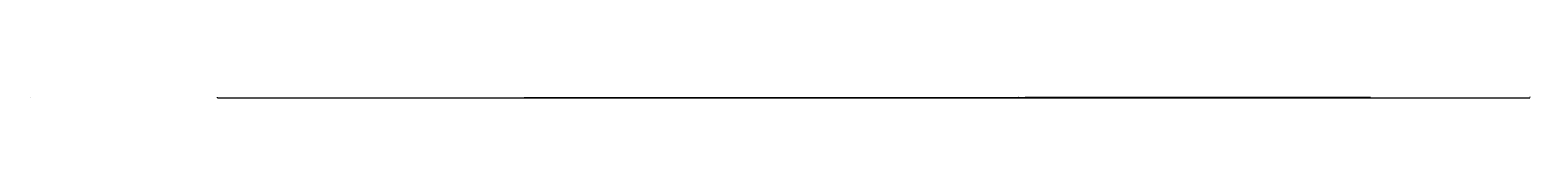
# Model space of a CAD drawing. Header units: metres. Extents: x -1 to 72750024, y 3999 to 4800.
# Drawn here: x 1950003 to 2350024, y 4599 to 4780 of the extents above; entities that cross this region are included whole.
import ezdxf

# ---------------------------------------------------------------- set-up
doc = ezdxf.new("R2010")
doc.units = ezdxf.units.M

msp = doc.modelspace()

# ---------------------------------------------------------------- linework, layer by layer
at = {"color": 7}
for p, q in [((1950003.013, 4780), (1950024.105, 4780)), ((1950003.013, 4780), (1950003.013, 4761.921)), ((1950024.105, 4761.921), (1950003.013, 4761.921)), ((1950006.026, 4773.974), (1950021.092, 4773.974)), ((1950024.105, 4780), (1950024.105, 4761.921)), ((2000000, 4780), (1999998.795, 4780)), ((2000000, 4744), (1999998.795, 4744)), ((2000000, 4708), (1999998.795, 4708)), ((2000000, 4672), (1999998.795, 4672)), ((2000000, 4636), (1999998.795, 4636)), ((2000000, 4600), (1999998.795, 4600)), ((2000000, 4772.8), (1999999.247, 4772.8)), ((2000000, 4765.6), (1999999.247, 4765.6)), ((2000000, 4758.4), (1999999.247, 4758.4)), ((2000000, 4751.2), (1999999.247, 4751.2)), ((2000000, 4736.8), (1999999.247, 4736.8)), ((2000000, 4729.6), (1999999.247, 4729.6)), ((2000000, 4722.4), (1999999.247, 4722.4)), ((2000000, 4715.2), (1999999.247, 4715.2)), ((2000000, 4700.8), (1999999.247, 4700.8)), ((2000000, 4693.6), (1999999.247, 4693.6)), ((2000000, 4686.4), (1999999.247, 4686.4)), ((2000000, 4679.2), (1999999.247, 4679.2)), ((2000000, 4664.8), (1999999.247, 4664.8)), ((2000000, 4657.6), (1999999.247, 4657.6)), ((2000000, 4650.4), (1999999.247, 4650.4)), ((2000000, 4643.2), (1999999.247, 4643.2)), ((2000000, 4628.8), (1999999.247, 4628.8)), ((2000000, 4621.6), (1999999.247, 4621.6)), ((2000000, 4614.4), (1999999.247, 4614.4)), ((2000000, 4607.2), (1999999.247, 4607.2)), ((2000000, 4600), (2000000, 4780)), ((2000000, 4600), (2350000, 4600)), ((2000000, 4600), (2000000, 4598.795)), ((2010000.001, 4600), (2010000.001, 4599.247)), ((2020000.002, 4600), (2020000.002, 4599.247)), ((2030000.003, 4600), (2030000.003, 4599.247)), ((2040000.003, 4600), (2040000.003, 4599.247)), ((2050000.001, 4600), (2050000.001, 4598.795)), ((2059999.998, 4600), (2059999.998, 4599.247)), ((2069999.996, 4600), (2069999.996, 4599.247)), ((2079999.993, 4600), (2079999.993, 4599.247)), ((2089999.991, 4600), (2089999.991, 4599.247)), ((2100000.002, 4600), (2100000.002, 4598.795)), ((2110000.006, 4600), (2110000.006, 4599.247)), ((2120000.01, 4600), (2120000.01, 4599.247)), ((2130000.015, 4600), (2130000.015, 4599.247)), ((2140000.019, 4600), (2140000.019, 4599.247)), ((2149999.996, 4600), (2149999.996, 4598.795)), ((2160000, 4600), (2160000, 4599.247)), ((2170000.005, 4600), (2170000.005, 4599.247)), ((2180000.009, 4600), (2180000.009, 4599.247)), ((2190000.013, 4600), (2190000.013, 4599.247)), ((2200000.004, 4600), (2200000.004, 4598.795)), ((2210000.008, 4600), (2210000.008, 4599.247)), ((2220000.012, 4600), (2220000.012, 4599.247)), ((2230000.003, 4600), (2230000.003, 4599.247)), ((2239999.994, 4600), (2239999.994, 4599.247)), ((2250000.012, 4600), (2250000.012, 4598.795)), ((2260000.002, 4600), (2260000.002, 4599.247)), ((2269999.993, 4600), (2269999.993, 4599.247)), ((2279999.984, 4600), (2279999.984, 4599.247)), ((2289999.975, 4600), (2289999.975, 4599.247)), ((2299999.992, 4600), (2299999.992, 4598.795)), ((2309999.983, 4600), (2309999.983, 4599.247)), ((2319999.974, 4600), (2319999.974, 4599.247)), ((2329999.964, 4600), (2329999.964, 4599.247)), ((2339999.955, 4600), (2339999.955, 4599.247)), ((2350000, 4600), (2350000, 4598.795)), ((2350003.013, 4780), (2350024.105, 4780)), ((2350003.013, 4780), (2350003.013, 4761.921)), ((2350024.105, 4761.921), (2350003.013, 4761.921)), ((2350006.026, 4773.974), (2350021.092, 4773.974)), ((2350024.105, 4780), (2350024.105, 4761.921))]:
    msp.add_line(p, q, dxfattribs=at)
at = {"color": 4}
for p, q in [((1950006.026, 4769.454), (1950021.092, 4769.454)), ((2029152.17, 4605.496), (2030291.221, 4605.815)), ((2030291.221, 4605.815), (2030634.881, 4606.653)), ((2030634.881, 4606.653), (2032348.6, 4606.975)), ((2032348.6, 4606.975), (2032645.6, 4606.795)), ((2032645.6, 4606.795), (2034477.262, 4609.099)), ((2034477.262, 4609.099), (2034767.07, 4609.058)), ((2034767.07, 4609.058), (2034789.121, 4608.727)), ((2034789.121, 4608.727), (2034818.75, 4608.584)), ((2034818.75, 4608.584), (2034933.512, 4608.736)), ((2034933.512, 4608.736), (2035108.52, 4609.325)), ((2035108.52, 4609.325), (2035464.738, 4610.45)), ((2035464.738, 4610.45), (2037639.48, 4610.493)), ((2037639.48, 4610.493), (2038065.039, 4612.175)), ((2038065.039, 4612.175), (2038197.129, 4611.423)), ((2038197.129, 4611.423), (2038216.09, 4611.227)), ((2038216.09, 4611.227), (2038228.02, 4610.983)), ((2038228.02, 4610.983), (2038349.68, 4611.407)), ((2038349.68, 4611.407), (2038440.391, 4611.827)), ((2038440.391, 4611.827), (2038509.949, 4612.435)), ((2038509.949, 4612.435), (2038625.84, 4612.113)), ((2038625.84, 4612.113), (2039104.051, 4612.625)), ((2039104.051, 4612.625), (2039326.691, 4613.029)), ((2039326.691, 4613.029), (2039770, 4612.953)), ((2039770, 4612.953), (2039999.199, 4612.414)), ((2039999.199, 4612.414), (2040134.449, 4612.762)), ((2040134.449, 4612.762), (2040194.301, 4612.592)), ((2040194.301, 4612.592), (2040255.969, 4612.822)), ((2040255.969, 4612.822), (2040288.961, 4612.635)), ((2040288.961, 4612.635), (2040342.711, 4612.581)), ((2040342.711, 4612.581), (2040373.211, 4612.245)), ((2040373.211, 4612.245), (2040407.988, 4613.74)), ((2040407.988, 4613.74), (2040552.109, 4612.76)), ((2040552.109, 4612.76), (2040556.84, 4612.807)), ((2040556.84, 4612.807), (2040658.719, 4613.082)), ((2040658.719, 4613.082), (2041327.898, 4614.118)), ((2041327.898, 4614.118), (2042203.98, 4614.427)), ((2042203.98, 4614.427), (2043316.34, 4615.063)), ((2043316.34, 4615.063), (2043546.629, 4615.264)), ((2043546.629, 4615.264), (2043671.57, 4615.447)), ((2043671.57, 4615.447), (2043749.488, 4615.389)), ((2043749.488, 4615.389), (2043763.359, 4615.614)), ((2043763.359, 4615.614), (2043908.422, 4615.802)), ((2043908.422, 4615.802), (2044063.25, 4616.66)), ((2044063.25, 4616.66), (2044103.051, 4615.763)), ((2044103.051, 4615.763), (2044121.961, 4615.828)), ((2044121.961, 4615.828), (2044359.289, 4616.701)), ((2044359.289, 4616.701), (2044386.801, 4616.51)), ((2044386.801, 4616.51), (2044693.648, 4616.11)), ((2044693.648, 4616.11), (2045245.09, 4616.69)), ((2045245.09, 4616.69), (2045705.891, 4617.177)), ((2045705.891, 4617.177), (2045943.25, 4618)), ((2045943.25, 4618), (2047446.52, 4618.633)), ((2047446.52, 4618.633), (2047581.398, 4618.294)), ((2047581.398, 4618.294), (2049799.66, 4619.961)), ((2049799.66, 4619.961), (2049952.809, 4620.191)), ((2049952.809, 4620.191), (2050526.922, 4621.307)), ((2050526.922, 4621.307), (2051177.43, 4622.036)), ((2051177.43, 4622.036), (2051278, 4621.434)), ((2051278, 4621.434), (2051638.789, 4621.61)), ((2051638.789, 4621.61), (2051730.809, 4621.722)), ((2051730.809, 4621.722), (2051794.898, 4621.974)), ((2051794.898, 4621.974), (2052381.352, 4622.196)), ((2052381.352, 4622.196), (2052496.73, 4622.562)), ((2052496.73, 4622.562), (2052542.93, 4623.208)), ((2052542.93, 4623.208), (2052735.641, 4622.954)), ((2052735.641, 4622.954), (2052755.828, 4622.86)), ((2052755.828, 4622.86), (2052911.039, 4623.416)), ((2052911.039, 4623.416), (2053282.852, 4623.575)), ((2053282.852, 4623.575), (2053470.461, 4625.053)), ((2053470.461, 4625.053), (2053536.871, 4623.061)), ((2053536.871, 4623.061), (2054125.59, 4622.988)), ((2054125.59, 4622.988), (2054260.219, 4624.415)), ((2054260.219, 4624.415), (2054371.738, 4624.531)), ((2054371.738, 4624.531), (2054517.121, 4624.41)), ((2054517.121, 4624.41), (2054570.59, 4624.698)), ((2054570.59, 4624.698), (2054589.34, 4624.109)), ((2054589.34, 4624.109), (2054699.672, 4624.617)), ((2054699.672, 4624.617), (2054715.141, 4624.775)), ((2054715.141, 4624.775), (2054724.449, 4624.761)), ((2054724.449, 4624.761), (2054726.449, 4624.744)), ((2054726.449, 4624.744), (2054911.82, 4624.019)), ((2054911.82, 4624.019), (2055121.621, 4625.746)), ((2055121.621, 4625.746), (2055272.73, 4624.691)), ((2055272.73, 4624.691), (2055750.75, 4625.256)), ((2055750.75, 4625.256), (2055758.828, 4626.281)), ((2055758.828, 4626.281), (2055960.27, 4626.336)), ((2055960.27, 4626.336), (2056378.32, 4625.653)), ((2056378.32, 4625.653), (2056610.789, 4626.844)), ((2056610.789, 4626.844), (2056829.602, 4626.467)), ((2056829.602, 4626.467), (2057304.852, 4626.945)), ((2057304.852, 4626.945), (2057340.91, 4626.194)), ((2057340.91, 4626.194), (2057457.25, 4626.252)), ((2057457.25, 4626.252), (2057690.16, 4626.804)), ((2057690.16, 4626.804), (2057844.961, 4626.333)), ((2057844.961, 4626.333), (2058026.102, 4626.937)), ((2058026.102, 4626.937), (2058107.309, 4627.591)), ((2058107.309, 4627.591), (2058240.852, 4627.293)), ((2058240.852, 4627.293), (2059066.82, 4627.537)), ((2059066.82, 4627.537), (2059251.219, 4628.012)), ((2059251.219, 4628.012), (2059691.281, 4628.399)), ((2059691.281, 4628.399), (2060125.738, 4629.093)), ((2060125.738, 4629.093), (2060700.539, 4629.502)), ((2060700.539, 4629.502), (2060920.191, 4629.352)), ((2060920.191, 4629.352), (2061431.352, 4630.356)), ((2061431.352, 4630.356), (2061812.25, 4628.714)), ((2061812.25, 4628.714), (2062119.488, 4629.854)), ((2062119.488, 4629.854), (2064062.59, 4631.278)), ((2064062.59, 4631.278), (2064215.641, 4632.235)), ((2064215.641, 4632.235), (2064309.199, 4632.205)), ((2064309.199, 4632.205), (2064720.512, 4632.47)), ((2064720.512, 4632.47), (2064806.879, 4632.611)), ((2064806.879, 4632.611), (2065267.699, 4632.249)), ((2065267.699, 4632.249), (2065825.047, 4633.422)), ((2065825.047, 4633.422), (2066111.297, 4634.26)), ((2066111.297, 4634.26), (2066531.477, 4631.327)), ((2066531.477, 4631.327), (2066535.477, 4633.737)), ((2066535.477, 4633.737), (2066646, 4634.272)), ((2066646, 4634.272), (2066698.656, 4633.835)), ((2066698.656, 4633.835), (2066862.641, 4631.809)), ((2066862.641, 4631.809), (2067503.633, 4634.156)), ((2067503.633, 4634.156), (2067750.781, 4634.669)), ((2067750.781, 4634.669), (2068044.367, 4633.509)), ((2068044.367, 4633.509), (2068129.453, 4634.746)), ((2068129.453, 4634.746), (2068466.281, 4635.074)), ((2068466.281, 4635.074), (2069107.547, 4635.278)), ((2069107.547, 4635.278), (2069199.75, 4635.591)), ((2069199.75, 4635.591), (2069263.344, 4637.389)), ((2069263.344, 4637.389), (2069287.383, 4635.928)), ((2069287.383, 4635.928), (2069511.773, 4636.21)), ((2069511.773, 4636.21), (2069685.789, 4635.984)), ((2069685.789, 4635.984), (2071316.227, 4637.514)), ((2071316.227, 4637.514), (2072532.789, 4639.402)), ((2072532.789, 4639.402), (2073470.109, 4638.988)), ((2073470.109, 4638.988), (2073678.328, 4639.657)), ((2073678.328, 4639.657), (2074121.352, 4639.613)), ((2074121.352, 4639.613), (2074203.039, 4640.625)), ((2074203.039, 4640.625), (2074759.008, 4639.649)), ((2074759.008, 4639.649), (2075266.641, 4640.386)), ((2075266.641, 4640.386), (2075446.797, 4640.829)), ((2075446.797, 4640.829), (2075647.258, 4640.571)), ((2075647.258, 4640.571), (2076132.828, 4642.74)), ((2076132.828, 4642.74), (2076185.75, 4641.56)), ((2076185.75, 4641.56), (2076299.438, 4641.795)), ((2076299.438, 4641.795), (2076533.289, 4641.27)), ((2076533.289, 4641.27), (2076798.133, 4641.601)), ((2076798.133, 4641.601), (2078717.797, 4643.011)), ((2078717.797, 4643.011), (2078884.133, 4643.437)), ((2078884.133, 4643.437), (2079104.188, 4643.26)), ((2079104.188, 4643.26), (2079157.219, 4643.446)), ((2079157.219, 4643.446), (2079226.57, 4643.406)), ((2079226.57, 4643.406), (2079253.594, 4644.232)), ((2079253.594, 4644.232), (2079405.953, 4643.529)), ((2079405.953, 4643.529), (2079616.32, 4643.654)), ((2079616.32, 4643.654), (2079660.109, 4643.34)), ((2079660.109, 4643.34), (2079913.977, 4643.401)), ((2079913.977, 4643.401), (2080100.203, 4644.668)), ((2080100.203, 4644.668), (2080877.289, 4642.12)), ((2080877.289, 4642.12), (2081813.281, 4645.555)), ((2081813.281, 4645.555), (2081847.594, 4644.901)), ((2081847.594, 4644.901), (2081936.969, 4645.586)), ((2081936.969, 4645.586), (2082613.883, 4646.562)), ((2082613.883, 4646.562), (2082754.906, 4645.947)), ((2082754.906, 4645.947), (2083434.523, 4646.647)), ((2083434.523, 4646.647), (2083726.547, 4646.433)), ((2083726.547, 4646.433), (2083748.313, 4645.221)), ((2083748.313, 4645.221), (2083841.938, 4646.965)), ((2083841.938, 4646.965), (2083964.609, 4647.025)), ((2083964.609, 4647.025), (2083968.656, 4646.372)), ((2083968.656, 4646.372), (2084012.648, 4647.179)), ((2084012.648, 4647.179), (2084613.141, 4647.597)), ((2084613.141, 4647.597), (2084638.242, 4647.237)), ((2084638.242, 4647.237), (2084683.883, 4647.477)), ((2084683.883, 4647.477), (2085256.844, 4648.022)), ((2085256.844, 4648.022), (2085443.789, 4648.848)), ((2085443.789, 4648.848), (2085478.008, 4647.301)), ((2085478.008, 4647.301), (2085637.281, 4648.22)), ((2085637.281, 4648.22), (2085869.727, 4648.497)), ((2085869.727, 4648.497), (2085978.789, 4648.564)), ((2085978.789, 4648.564), (2085989.469, 4648.539)), ((2085989.469, 4648.539), (2086273.406, 4648.909)), ((2086273.406, 4648.909), (2086351.047, 4649.524)), ((2086351.047, 4649.524), (2086384.883, 4648.589)), ((2086384.883, 4648.589), (2086390.047, 4649.33)), ((2086390.047, 4649.33), (2087037.172, 4650.442)), ((2087037.172, 4650.442), (2087195.656, 4649.247)), ((2087195.656, 4649.247), (2087310.383, 4650.318)), ((2087310.383, 4650.318), (2087491.813, 4650.526)), ((2087491.813, 4650.526), (2087847.992, 4649.575)), ((2087847.992, 4649.575), (2088266.578, 4649.753)), ((2088266.578, 4649.753), (2088845.773, 4650.4)), ((2088845.773, 4650.4), (2089106.867, 4650.614)), ((2089106.867, 4650.614), (2090248.859, 4651.99)), ((2090248.859, 4651.99), (2091144.383, 4652.18)), ((2091144.383, 4652.18), (2091216.898, 4648.306)), ((2091216.898, 4648.306), (2091983.117, 4653.178)), ((2091983.117, 4653.178), (2092030.828, 4652.72)), ((2092030.828, 4652.72), (2092529.594, 4653.063)), ((2092529.594, 4653.063), (2092636.047, 4652.853)), ((2092636.047, 4652.853), (2092771.031, 4653.083)), ((2092771.031, 4653.083), (2092900.469, 4653.401)), ((2092900.469, 4653.401), (2093289.148, 4653.868)), ((2093289.148, 4653.868), (2093775.297, 4654.056)), ((2093775.297, 4654.056), (2093804.133, 4653.971)), ((2093804.133, 4653.971), (2094193.609, 4654.704)), ((2094193.609, 4654.704), (2094222.758, 4654.38)), ((2094222.758, 4654.38), (2094309.047, 4654.851)), ((2094309.047, 4654.851), (2094443.609, 4653.748)), ((2094443.609, 4653.748), (2094616.773, 4655.106)), ((2094616.773, 4655.106), (2094930.063, 4653.678)), ((2094930.063, 4653.678), (2095088.289, 4654.6)), ((2095088.289, 4654.6), (2095309.672, 4655.209)), ((2095309.672, 4655.209), (2095310.773, 4655.26)), ((2095310.773, 4655.26), (2095357.273, 4654.944)), ((2095357.273, 4654.944), (2095498.469, 4654.983)), ((2095498.469, 4654.983), (2096043.547, 4656.364)), ((2096043.547, 4656.364), (2096192.383, 4656.407)), ((2096192.383, 4656.407), (2096290.117, 4655.876)), ((2096290.117, 4655.876), (2096951.477, 4656.964)), ((2096951.477, 4656.964), (2097100.492, 4656.647)), ((2097100.492, 4656.647), (2097146.531, 4656.746)), ((2097146.531, 4656.746), (2097357.578, 4656.469)), ((2097357.578, 4656.469), (2097362.047, 4656.9)), ((2097362.047, 4656.9), (2097609.102, 4657.033)), ((2097609.102, 4657.033), (2097657.297, 4656.8)), ((2097657.297, 4656.8), (2097771.242, 4657.161)), ((2097771.242, 4657.161), (2098026.547, 4656.945)), ((2098026.547, 4656.945), (2098080.25, 4657.206)), ((2098080.25, 4657.206), (2098348.742, 4657.549)), ((2098348.742, 4657.549), (2098583.367, 4657.447)), ((2098583.367, 4657.447), (2098701.438, 4658.471)), ((2098701.438, 4658.471), (2098960.641, 4659.163)), ((2098960.641, 4659.163), (2099219.133, 4659.771)), ((2099219.133, 4659.771), (2100073.602, 4657.828)), ((2100073.602, 4657.828), (2100192.703, 4658.553)), ((2100192.703, 4658.553), (2100396.797, 4658.11)), ((2100396.797, 4658.11), (2100416.797, 4658.33)), ((2100416.797, 4658.33), (2100707.398, 4659.359)), ((2100707.398, 4659.359), (2101142.102, 4659.929)), ((2101142.102, 4659.929), (2101155.102, 4658.749)), ((2101155.102, 4658.749), (2102140.398, 4659.475)), ((2102140.398, 4659.475), (2102331, 4660.209)), ((2102331, 4660.209), (2102543, 4660.345)), ((2102543, 4660.345), (2102760.102, 4661.051)), ((2102760.102, 4661.051), (2102868.5, 4660.816)), ((2102868.5, 4660.816), (2102892, 4660.953)), ((2102892, 4660.953), (2103246, 4660.581)), ((2103246, 4660.581), (2103266.102, 4660.871)), ((2103266.102, 4660.871), (2104566.898, 4661.451)), ((2104566.898, 4661.451), (2104770.898, 4662.662)), ((2104770.898, 4662.662), (2104863.102, 4662.247)), ((2104863.102, 4662.247), (2105383, 4663.141)), ((2105383, 4663.141), (2105660, 4662.56)), ((2105660, 4662.56), (2105711, 4663.041)), ((2105711, 4663.041), (2105818.797, 4661.976)), ((2105818.797, 4661.976), (2105854, 4662.844)), ((2105854, 4662.844), (2106048, 4662.278)), ((2106048, 4662.278), (2106411.602, 4664.363)), ((2106411.602, 4664.363), (2106985.797, 4662.582)), ((2106985.797, 4662.582), (2107301.898, 4663.725)), ((2107301.898, 4663.725), (2107610.398, 4664.362)), ((2107610.398, 4664.362), (2108017.602, 4664.257)), ((2108017.602, 4664.257), (2108071.602, 4665.025)), ((2108071.602, 4665.025), (2108240.602, 4664.486)), ((2108240.602, 4664.486), (2108339.602, 4664.78)), ((2108339.602, 4664.78), (2108362.203, 4662.814)), ((2108362.203, 4662.814), (2108551, 4664.969)), ((2108551, 4664.969), (2108576.102, 4664.199)), ((2108576.102, 4664.199), (2108699.703, 4664.52)), ((2108699.703, 4664.52), (2108705, 4664.703)), ((2108705, 4664.703), (2108810.102, 4665.701)), ((2108810.102, 4665.701), (2108887.898, 4664.962)), ((2108887.898, 4664.962), (2109034.797, 4664.948)), ((2109034.797, 4664.948), (2109057.703, 4664.64)), ((2109057.703, 4664.64), (2109283.703, 4663.962)), ((2109283.703, 4663.962), (2109366.602, 4665.408)), ((2109366.602, 4665.408), (2109423.102, 4664.996)), ((2109423.102, 4664.996), (2109423.398, 4664.875)), ((2109423.398, 4664.875), (2109673.898, 4665.377)), ((2109673.898, 4665.377), (2109823.297, 4665.761)), ((2109823.297, 4665.761), (2110224.797, 4664.635)), ((2110224.797, 4664.635), (2110435.102, 4667.067)), ((2110435.102, 4667.067), (2110491.703, 4665.245)), ((2110491.703, 4665.245), (2110559, 4666.55)), ((2110559, 4666.55), (2110879.398, 4666.751)), ((2110879.398, 4666.751), (2111137.203, 4667.463)), ((2111137.203, 4667.463), (2112038.898, 4668.684)), ((2112038.898, 4668.684), (2112756.5, 4666.746)), ((2112756.5, 4666.746), (2113620.297, 4667.879)), ((2113620.297, 4667.879), (2114244.797, 4668.642)), ((2114244.797, 4668.642), (2114294.797, 4668.119)), ((2114294.797, 4668.119), (2114460, 4668.667)), ((2114460, 4668.667), (2114599, 4670.999)), ((2114599, 4670.999), (2114677.5, 4667.782)), ((2114677.5, 4667.782), (2115140.797, 4669.895)), ((2115140.797, 4669.895), (2115152.898, 4669.109)), ((2115152.898, 4669.109), (2115276.398, 4667.314)), ((2115276.398, 4667.314), (2115421.203, 4670.271)), ((2115421.203, 4670.271), (2115660, 4669.595)), ((2115660, 4669.595), (2115916.797, 4670.499)), ((2115916.797, 4670.499), (2116056.297, 4667.646)), ((2116056.297, 4667.646), (2117333, 4671.419)), ((2117333, 4671.419), (2118088, 4672.522)), ((2118088, 4672.522), (2118528.703, 4672.003)), ((2118528.703, 4672.003), (2119115.398, 4673.841)), ((2119115.398, 4673.841), (2119219.602, 4673.987)), ((2119219.602, 4673.987), (2119738.102, 4672.715)), ((2119738.102, 4672.715), (2120336.102, 4673.759)), ((2120336.102, 4673.759), (2120424, 4673.853)), ((2120424, 4673.853), (2120479.398, 4673.275)), ((2120479.398, 4673.275), (2120632.898, 4673.004)), ((2120632.898, 4673.004), (2120821.102, 4673.88)), ((2120821.102, 4673.88), (2120942.297, 4673.26)), ((2120942.297, 4673.26), (2121127.102, 4673.375)), ((2121127.102, 4673.375), (2121197.398, 4673.883)), ((2121197.398, 4673.883), (2121373.297, 4674.601)), ((2121373.297, 4674.601), (2121442.203, 4673.481)), ((2121442.203, 4673.481), (2121858.602, 4673.802)), ((2121858.602, 4673.802), (2122222.102, 4674.543)), ((2122222.102, 4674.543), (2122279.203, 4674.183)), ((2122279.203, 4674.183), (2122303.102, 4674.46)), ((2122303.102, 4674.46), (2122345.898, 4672.398)), ((2122345.898, 4672.398), (2122394.297, 4675.357)), ((2122394.297, 4675.357), (2122439.602, 4674.891)), ((2122439.602, 4674.891), (2122485, 4675.569)), ((2122485, 4675.569), (2122831, 4673.22)), ((2122831, 4673.22), (2123124.602, 4674.875)), ((2123124.602, 4674.875), (2123271, 4675.376)), ((2123271, 4675.376), (2123378.898, 4675.712)), ((2123378.898, 4675.712), (2123606.898, 4676.419)), ((2123606.898, 4676.419), (2123910.102, 4676.01)), ((2123910.102, 4676.01), (2124013.5, 4673.011)), ((2124013.5, 4673.011), (2124107.703, 4677.234)), ((2124107.703, 4677.234), (2124119.797, 4676.458)), ((2124119.797, 4676.458), (2124346.797, 4675.543)), ((2124346.797, 4675.543), (2124692.102, 4679.365)), ((2124692.102, 4679.365), (2124773.398, 4677.184)), ((2124773.398, 4677.184), (2125001, 4676.421)), ((2125001, 4676.421), (2125180.398, 4677.155)), ((2125180.398, 4677.155), (2125430.898, 4678.069)), ((2125430.898, 4678.069), (2126376.5, 4678.418)), ((2126376.5, 4678.418), (2126386.602, 4678.865)), ((2126386.602, 4678.865), (2126590.297, 4678.344)), ((2126590.297, 4678.344), (2127190.797, 4676.57)), ((2127190.797, 4676.57), (2128298.797, 4681.185)), ((2128298.797, 4681.185), (2128800.5, 4679.95)), ((2128800.5, 4679.95), (2128905.797, 4680.593)), ((2128905.797, 4680.593), (2128968.602, 4680.514)), ((2128968.602, 4680.514), (2129028.703, 4676.401)), ((2129028.703, 4676.401), (2129128.5, 4678.841)), ((2129128.5, 4678.841), (2129569.5, 4680.421)), ((2129569.5, 4680.421), (2129670.602, 4679.635)), ((2129670.602, 4679.635), (2129913.602, 4674.797)), ((2129913.602, 4674.797), (2130004.898, 4682.238)), ((2130004.898, 4682.238), (2130340.102, 4681.373)), ((2130340.102, 4681.373), (2130452, 4680.534)), ((2130452, 4680.534), (2132162.797, 4681.17)), ((2132162.797, 4681.17), (2132170.5, 4675.858)), ((2132170.5, 4675.858), (2132264.203, 4684.564)), ((2132264.203, 4684.564), (2132273.594, 4682.734)), ((2132273.594, 4682.734), (2132629.594, 4685.06)), ((2132629.594, 4685.06), (2132638, 4679.417)), ((2132638, 4679.417), (2133596.297, 4683.935)), ((2133596.297, 4683.935), (2134029, 4681.372)), ((2134029, 4681.372), (2134130.797, 4679.479)), ((2134130.797, 4679.479), (2135421.297, 4686.565)), ((2135421.297, 4686.565), (2136170.797, 4686.92)), ((2136170.797, 4686.92), (2136633.406, 4683.581)), ((2136633.406, 4683.581), (2137290.203, 4684.079)), ((2137290.203, 4684.079), (2138867.203, 4686.349)), ((2138867.203, 4686.349), (2140170, 4690.511)), ((2140170, 4690.511), (2140478.797, 4691.092)), ((2140478.797, 4691.092), (2141924.5, 4691.305)), ((2141924.5, 4691.305), (2143984.297, 4691.223)), ((2143984.297, 4691.223), (2144351.406, 4686.718)), ((2144351.406, 4686.718), (2147815.5, 4693.407)), ((2147815.5, 4693.407), (2148160.703, 4689.281)), ((2148160.703, 4689.281), (2148661.906, 4694.34)), ((2148661.906, 4694.34), (2149208.797, 4693.815)), ((2149208.797, 4693.815), (2149533.297, 4697.474)), ((2149533.297, 4697.474), (2150455.906, 4697.343)), ((2150455.906, 4697.343), (2150805.906, 4692.433)), ((2150805.906, 4692.433), (2150925.297, 4698.283)), ((2150925.297, 4698.283), (2151289.797, 4697.527)), ((2151289.797, 4697.527), (2151649.594, 4694.641)), ((2151649.594, 4694.641), (2152271.594, 4690.646)), ((2152271.594, 4690.646), (2154131, 4695.931)), ((2154131, 4695.931), (2159550.406, 4704.642)), ((2159550.406, 4704.642), (2159688.5, 4703.872)), ((2159688.5, 4703.872), (2159996.406, 4693.109)), ((2159996.406, 4693.109), (2160015, 4706.061)), ((2160015, 4706.061), (2160154.094, 4702.043)), ((2160154.094, 4702.043), (2160188.203, 4702.267)), ((2160188.203, 4702.267), (2160467.594, 4702.578)), ((2160467.594, 4702.578), (2160505.297, 4702.985)), ((2160505.297, 4702.985), (2160955.297, 4706.028)), ((2160955.297, 4706.028), (2161259.5, 4698.484)), ((2161259.5, 4698.484), (2161454.5, 4704.47)), ((2161454.5, 4704.47), (2164510.797, 4706.925)), ((2164510.797, 4706.925), (2166150.594, 4705.146)), ((2166150.594, 4705.146), (2166578.594, 4708.893)), ((2166578.594, 4708.893), (2166783.203, 4702.177)), ((2166783.203, 4702.177), (2166965.203, 4707.845)), ((2166965.203, 4707.845), (2167327.406, 4703.957)), ((2167327.406, 4703.957), (2168738.094, 4711.59)), ((2168738.094, 4711.59), (2168859, 4709.115)), ((2168859, 4709.115), (2168945, 4709.597)), ((2168945, 4709.597), (2169061, 4710.097)), ((2169061, 4710.097), (2169065.297, 4706.337)), ((2169065.297, 4706.337), (2170866.5, 4711.942)), ((2170866.5, 4711.942), (2171324.797, 4710.93)), ((2171324.797, 4710.93), (2171398, 4712.513)), ((2171398, 4712.513), (2173040.203, 4709.366)), ((2173040.203, 4709.366), (2173184.5, 4711.375)), ((2173184.5, 4711.375), (2174182.203, 4710.755)), ((2174182.203, 4710.755), (2174815.797, 4710.907)), ((2174815.797, 4710.907), (2176342.703, 4714.631)), ((2176342.703, 4714.631), (2176717.203, 4714.945)), ((2176717.203, 4714.945), (2177416, 4716.309)), ((2177416, 4716.309), (2177590.797, 4712.242)), ((2177590.797, 4712.242), (2178420.297, 4715.523)), ((2178420.297, 4715.523), (2179012.203, 4714.82)), ((2179012.203, 4714.82), (2179671.203, 4716.987)), ((2179671.203, 4716.987), (2181988.297, 4716.233)), ((2181988.297, 4716.233), (2182136.406, 4716.991)), ((2182136.406, 4716.991), (2182284, 4715.829)), ((2182284, 4715.829), (2182571.594, 4717.018)), ((2182571.594, 4717.018), (2183029.797, 4717.05)), ((2183029.797, 4717.05), (2185089.203, 4720.449)), ((2185089.203, 4720.449), (2185798.906, 4720.222)), ((2185798.906, 4720.222), (2188567.297, 4714.017)), ((2188567.297, 4714.017), (2191755.094, 4722.711)), ((2191755.094, 4722.711), (2193073.906, 4724.55)), ((2193073.906, 4724.55), (2193080.797, 4718.985)), ((2193080.797, 4718.985), (2194045.297, 4724.207)), ((2194045.297, 4724.207), (2194131.297, 4723.758)), ((2194131.297, 4723.758), (2197565.797, 4726.418)), ((2197565.797, 4726.418), (2199541.297, 4726.584)), ((2199541.297, 4726.584), (2199933.703, 4728.066)), ((2199933.703, 4728.066), (2199982.406, 4726.465)), ((2199982.406, 4726.465), (2200309.906, 4727.602)), ((2200309.906, 4727.602), (2202354.5, 4728.817)), ((2202354.5, 4728.817), (2203638.406, 4729.306)), ((2203638.406, 4729.306), (2204507.203, 4728.143)), ((2204507.203, 4728.143), (2205915.297, 4731.082)), ((2205915.297, 4731.082), (2206156.5, 4730.763)), ((2206156.5, 4730.763), (2206558.094, 4725.509)), ((2206558.094, 4725.509), (2207295, 4729.883)), ((2207295, 4729.883), (2207313.203, 4730.941)), ((2207313.203, 4730.941), (2208003.297, 4730.561)), ((2208003.297, 4730.561), (2208151.406, 4727.456)), ((2208151.406, 4727.456), (2209023, 4731.167)), ((2209023, 4731.167), (2209865.797, 4732.679)), ((2209865.797, 4732.679), (2209894.406, 4732.184)), ((2209894.406, 4732.184), (2211254.797, 4733.658)), ((2211254.797, 4733.658), (2212096, 4732.967)), ((2212096, 4732.967), (2212834.297, 4733.499)), ((2212834.297, 4733.499), (2213597.703, 4732.863)), ((2213597.703, 4732.863), (2213724.297, 4734.494)), ((2213724.297, 4734.494), (2214217.5, 4732.15)), ((2214217.5, 4732.15), (2214465.203, 4731.613)), ((2214465.203, 4731.613), (2215422, 4733.866)), ((2215422, 4733.866), (2215815.703, 4735.837)), ((2215815.703, 4735.837), (2216296.5, 4735.901)), ((2216296.5, 4735.901), (2218609.703, 4735.166)), ((2218609.703, 4735.166), (2218980.594, 4737.275)), ((2218980.594, 4737.275), (2219522.5, 4737.628)), ((2219522.5, 4737.628), (2221283.297, 4736.088)), ((2221283.297, 4736.088), (2221728.703, 4738.689)), ((2221728.703, 4738.689), (2222336, 4738.668)), ((2222336, 4738.668), (2222454.203, 4739.261)), ((2222454.203, 4739.261), (2223608.406, 4739.671)), ((2223608.406, 4739.671), (2224895.203, 4739.155)), ((2224895.203, 4739.155), (2224948.797, 4740.175)), ((2224948.797, 4740.175), (2225815.594, 4740.908)), ((2225815.594, 4740.908), (2226259.203, 4738.724)), ((2226259.203, 4738.724), (2227023.594, 4741.331)), ((2227023.594, 4741.331), (2227612.406, 4741.324)), ((2227612.406, 4741.324), (2228666.5, 4742.693)), ((2228666.5, 4742.693), (2229189.094, 4742.071)), ((2229189.094, 4742.071), (2230251.094, 4742.713)), ((2230251.094, 4742.713), (2230341, 4742.472)), ((2230341, 4742.472), (2230695.703, 4742.765)), ((2230695.703, 4742.765), (2230811.094, 4742.543)), ((2230811.094, 4742.543), (2230903.5, 4743.162)), ((2230903.5, 4743.162), (2231827.594, 4741.787)), ((2231827.594, 4741.787), (2232462.906, 4744.179)), ((2232462.906, 4744.179), (2232615.797, 4743.594)), ((2232615.797, 4743.594), (2233455.297, 4745.145)), ((2233455.297, 4745.145), (2233908.297, 4742.478)), ((2233908.297, 4742.478), (2234157.297, 4743.567)), ((2234157.297, 4743.567), (2234260.203, 4745.722)), ((2234260.203, 4745.722), (2235306.094, 4742.105)), ((2235306.094, 4742.105), (2238832, 4748.533)), ((2238832, 4748.533), (2240052.203, 4747.681)), ((2240052.203, 4747.681), (2241036.703, 4746.035)), ((2241036.703, 4746.035), (2243584.797, 4748.104)), ((2243584.797, 4748.104), (2246251.906, 4752.721)), ((2246251.906, 4752.721), (2256004.406, 4757.75)), ((2256004.406, 4757.75), (2258646.906, 4751.041)), ((2258646.906, 4751.041), (2258787.406, 4754.357)), ((2258787.406, 4754.357), (2266300.906, 4760.214)), ((2266300.906, 4760.214), (2267137.188, 4760.749)), ((2267137.188, 4760.749), (2267275.906, 4763.087)), ((2267275.906, 4763.087), (2267615.406, 4758.577)), ((2267615.406, 4758.577), (2268699.813, 4761.331)), ((2268699.813, 4761.331), (2270136.313, 4761.644)), ((2270136.313, 4761.644), (2270230.094, 4761.219)), ((2270230.094, 4761.219), (2270598.188, 4761.071)), ((2270598.188, 4761.071), (2278441, 4768.387)), ((2278441, 4768.387), (2281157, 4765.075)), ((2281157, 4765.075), (2290542.813, 4773.429)), ((2290542.813, 4773.429), (2293739.094, 4770.586)), ((2293739.094, 4770.586), (2299601.406, 4776.768)), ((2299601.406, 4776.768), (2302017, 4774.801)), ((2302017, 4774.801), (2306001.813, 4778.535)), ((2306001.813, 4778.535), (2306826, 4778.605)), ((2306826, 4778.605), (2307467.188, 4777.94)), ((2350006.026, 4769.454), (2350021.092, 4769.454))]:
    msp.add_line(p, q, dxfattribs=at)

doc.saveas('drawing.dxf')
